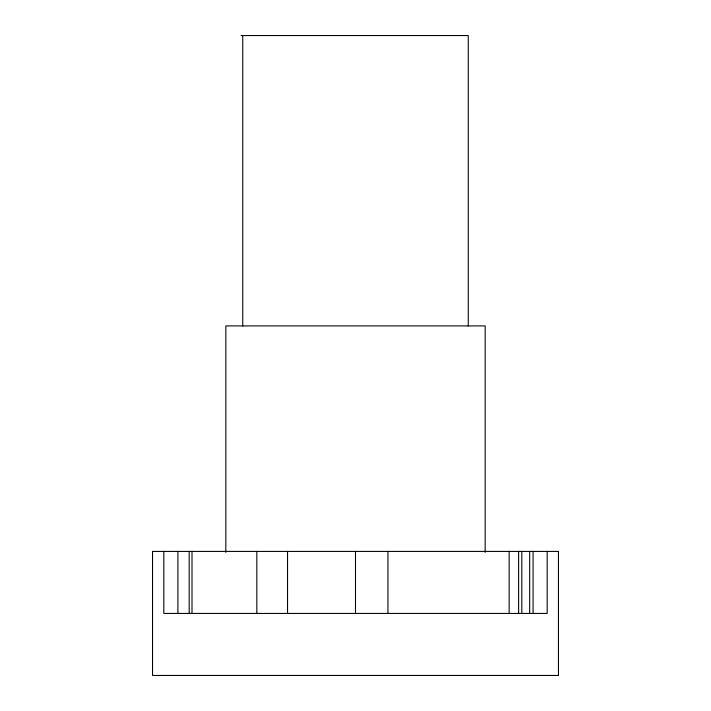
<?xml version="1.0" encoding="UTF-8"?>
<svg xmlns="http://www.w3.org/2000/svg" width="711" height="711" viewBox="0 0 711 711"><rect width="100%" height="100%" fill="white"/><g stroke="black" fill="none" stroke-linecap="round" stroke-linejoin="round"><path stroke-width="1.07" d="M241.136 35.55L468.256 35.55L468.256 326.153M547.186 551.416L547.186 613.433L163.814 613.433L163.814 551.416M533.09 551.416L533.09 613.433M529.677 551.416L529.677 613.433M521.821 551.416L521.821 613.433M518.621 551.416L518.621 613.433M509.156 551.416L509.156 613.433M485.169 552.376L485.169 325.905L225.831 325.905L225.831 552.376M387.948 551.416L387.948 613.433M355.5 551.416L355.5 613.433M287.537 551.416L287.537 613.433M256.831 551.416L256.831 613.433M242.744 35.55L242.744 326.153M192.006 551.416L192.006 613.433M189.179 551.416L189.179 613.433M177.91 551.416L177.91 613.433M558.464 551.416L152.536 551.416L152.536 675.45L558.464 675.45L558.464 551.416"/></g></svg>
